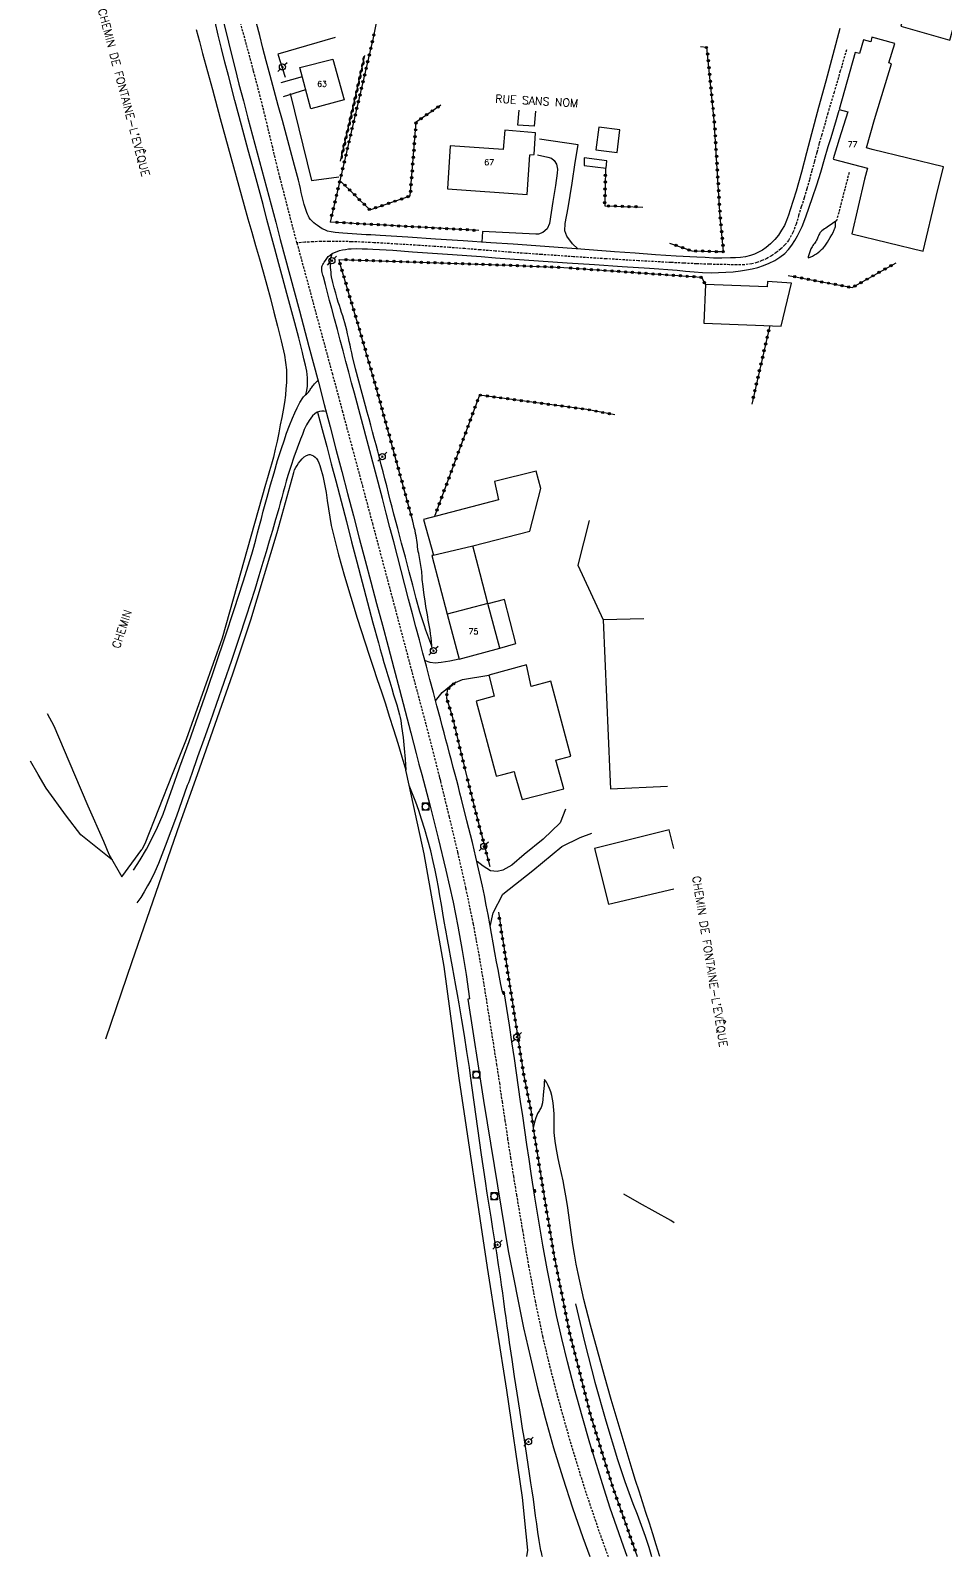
# Model space of a CAD drawing. Header units: millimetres. Extents: x 145999 to 147000, y 141000 to 142001.
# Drawn here: x 146298 to 146497.9, y 141000 to 141333.7 of the extents above; entities that cross this region are included whole.
import ezdxf
from ezdxf.enums import TextEntityAlignment as Align

# ---------------------------------------------------------------- set-up
doc = ezdxf.new("R2010")
doc.units = ezdxf.units.MM
doc.linetypes.add('DASHED', pattern=[0.75, 0.5, -0.25])
doc.layers.get('0').update_dxf_attribs({"linetype": 'CONTINUOUS'})
for name, color, linetype in [('W0001', 6, 'DASHED'), ('W0008', 7, 'CONTINUOUS'), ('W0017', 7, 'CONTINUOUS'), ('W0071', 7, 'CONTINUOUS'), ('W0101', 7, 'CONTINUOUS'), ('W0104', 1, 'CONTINUOUS'), ('W0112', 1, 'DASHED'), ('W0120', 7, 'CONTINUOUS'), ('W0211', 2, 'CONTINUOUS'), ('W0214', 2, 'CONTINUOUS'), ('W0300', 7, 'CONTINUOUS'), ('W0310', 3, 'CONTINUOUS'), ('W0322', 7, 'CONTINUOUS'), ('W0323', 7, 'CONTINUOUS'), ('W0330', 7, 'CONTINUOUS'), ('W0333', 7, 'CONTINUOUS'), ('W0401', 7, 'CONTINUOUS'), ('W0420', 7, 'CONTINUOUS'), ('W0473', 7, 'CONTINUOUS'), ('W0989', 7, 'CONTINUOUS'), ('W0991', 7, 'CONTINUOUS')]:
    doc.layers.add(name, color=color, linetype=linetype)
doc.styles.get("Standard").update_dxf_attribs({"font": 'romans.shx', "width": 0.85})

# ---------------------------------------------------------------- blocks, each defined once
blk = doc.blocks.new('T473')
for p, q in [((-0.166667, 0.166667), (0.166667, -0.166667)), ((-0.166667, -0.166667), (0.166667, 0.166667)), ((0.500001, 0.500001), (1.000002, 1.000002)), ((-1.000002, -1.000002), (-0.500001, -0.500001))]:
    blk.add_line(p, q)
blk.add_ellipse((0, 0), major_axis=(0.471405, 0.471405), ratio=1, start_param=5.4977871438, end_param=11.780972451)
blk = doc.blocks.new('T401')
for p, q in [((-0.3, 0.3), (0, 0.3)), ((-0.3, -0.25), (-0.3, 0.3)), ((-0.3, 0.15), (0, 0.15)), ((-0.3, 0), (0, 0)), ((0, 0.3), (0, -0.25)), ((-0.3, -0.15), (0, -0.15)), ((-0.3, -0.25), (-0.3, -0.3)), ((-0.3, -0.3), (0, -0.3)), ((0, -0.3), (0, -0.25))]:
    blk.add_line(p, q)
blk = doc.blocks.new('T420')
for p, q in [((0.75, 0.75), (-0.75, 0.75)), ((-0.75, 0.75), (-0.75, -0.75)), ((0.75, 0.75), (0.75, -0.75)), ((0.75, -0.75), (-0.75, -0.75))]:
    blk.add_line(p, q)
blk.add_ellipse((0, 0), major_axis=(-0.53, 0.53), ratio=1, start_param=3.926991, end_param=10.210176)
blk = doc.blocks.new('t310o')
at = {"color": 0, "linetype": 'Continuous'}
for centre, start, end in [((-0.5, 0.38), 216.8699, 323.1304), ((0.5, -0.37), 36.8699, 143.1303)]:
    blk.add_arc(centre, 0.625, start, end, dxfattribs=at)
blk = doc.blocks.new('t323o')
at = {"color": 0, "linetype": 'Continuous'}
for radius in [0.25, 0.15]:
    blk.add_circle((0, 0), radius, dxfattribs=at)
blk = doc.blocks.new('t322o')
at = {"color": 0, "linetype": 'Continuous'}
for radius in [0.25, 0.15]:
    blk.add_circle((0, 0), radius, dxfattribs=at)

msp = doc.modelspace()

# ---------------------------------------------------------------- linework, layer by layer
at = {"layer": 'W0001'}
for points in [[(146356.2, 141287.21), (146352.53, 141301.39), (146351.97, 141303.61), (146351.43, 141305.83), (146350.9, 141308.06), (146350.37, 141310.29), (146349.84, 141312.51), (146349.3, 141314.74), (146348.76, 141316.96), (146348.19, 141319.18), (146346.71, 141324.86), (146345.19, 141330.54), (146343.63, 141336.2)], [(146476.33, 141329.44), (146474.96, 141324.82), (146473.6, 141320.19), (146472.25, 141315.56), (146470.91, 141310.93), (146470.35, 141308.94), (146469.81, 141306.96), (146469.28, 141304.97), (146468.74, 141302.98), (146468.2, 141301), (146467.64, 141299.01), (146467.05, 141297.04), (146466.42, 141295.08), (146465.86, 141293.23), (146465.3, 141291.35), (146464.61, 141289.49), (146463.64, 141287.76), (146462.86, 141286.77), (146461.95, 141285.9), (146460.97, 141285.12), (146459.93, 141284.42), (146458.91, 141283.84), (146457.84, 141283.34), (146456.74, 141282.93), (146455.59, 141282.64), (146453.99, 141282.42), (146452.37, 141282.39), (146450.75, 141282.45), (146449.16, 141282.49), (146446.34, 141282.55), (146443.53, 141282.65), (146440.72, 141282.79), (146437.91, 141282.93), (146430.83, 141283.32), (146423.75, 141283.74), (146416.67, 141284.2), (146409.59, 141284.68), (146406.24, 141284.91), (146402.9, 141285.17), (146399.56, 141285.43), (146396.21, 141285.7), (146392.87, 141285.97), (146389.53, 141286.22), (146386.18, 141286.46), (146382.84, 141286.67), (146377.94, 141286.98), (146373.04, 141287.27), (146368.13, 141287.48), (146363.22, 141287.56), (146361.46, 141287.53), (146359.71, 141287.46), (146357.95, 141287.36), (146356.2, 141287.21)], [(146356.2, 141287.21), (146363.89, 141258.77), (146366.1, 141250.56), (146368.3, 141242.35), (146370.5, 141234.13), (146372.69, 141225.92), (146374.82, 141217.94), (146376.94, 141209.96), (146379.06, 141201.98), (146381.17, 141194), (146382.7, 141188.26), (146384.23, 141182.51), (146385.74, 141176.76), (146387.2, 141171)], [(146387.2, 141171), (146387.29, 141170.63), (146387.38, 141170.26), (146387.48, 141169.88), (146387.57, 141169.51), (146389.46, 141161.75), (146391.31, 141153.97), (146393.07, 141146.17), (146394.7, 141138.34), (146395.94, 141131.69), (146397.06, 141125.02), (146398.12, 141118.35), (146399.18, 141111.67), (146399.82, 141107.6), (146400.44, 141103.53), (146401.04, 141099.45), (146401.65, 141095.38), (146402.25, 141091.3), (146402.87, 141087.23), (146403.51, 141083.16), (146404.18, 141079.09), (146405.49, 141071.34), (146406.82, 141063.59), (146408.26, 141055.87), (146409.88, 141048.17), (146411.42, 141041.65), (146413.1, 141035.17), (146414.89, 141028.71), (146416.76, 141022.28), (146418.06, 141018.02), (146419.43, 141013.78), (146420.85, 141009.55), (146422.29, 141005.33), (146424.21, 141000)]]:
    msp.add_lwpolyline(points, dxfattribs=at)
at = {"layer": 'W0008'}
for points in [[(146339.86, 141336.65), (146340.79, 141332.97), (146341.7, 141329.29), (146342.62, 141325.6), (146343.54, 141321.92), (146344.49, 141318.25), (146345.5, 141314.46), (146346.5, 141310.68), (146347.51, 141306.89), (146348.52, 141303.1), (146349.53, 141299.32), (146350.55, 141295.53), (146351.56, 141291.75), (146352.57, 141287.96), (146354.65, 141280.16), (146356.74, 141272.35), (146358.82, 141264.55), (146360.89, 141256.74), (146362.18, 141251.87), (146363.46, 141247), (146364.74, 141242.13), (146366.01, 141237.26), (146367.29, 141232.4), (146368.56, 141227.53), (146369.84, 141222.66), (146371.12, 141217.79), (146372.37, 141213.08), (146373.62, 141208.37), (146374.88, 141203.66), (146376.14, 141198.96), (146377.4, 141194.25), (146378.64, 141189.54), (146379.88, 141184.82), (146381.1, 141180.11), (146381.69, 141177.83), (146382.28, 141175.55), (146382.87, 141173.28), (146383.47, 141171)], [(146474.88, 141334.1), (146473.33, 141328.34), (146471.78, 141322.58), (146470.22, 141316.82), (146468.64, 141311.07), (146467.55, 141306.9), (146466.49, 141302.71), (146465.35, 141298.54), (146464.04, 141294.43), (146463.64, 141293.29), (146463.22, 141292.15), (146462.73, 141291.03), (146462.14, 141289.97), (146461.42, 141288.93), (146460.62, 141287.94), (146459.73, 141287.03), (146458.77, 141286.21), (146457.96, 141285.65), (146457.11, 141285.17), (146456.22, 141284.77), (146455.3, 141284.45), (146454.23, 141284.19), (146453.14, 141284.05), (146452.04, 141283.98), (146450.95, 141283.93), (146449.1, 141283.89), (146447.26, 141283.92), (146445.42, 141284), (146443.58, 141284.08), (146439.09, 141284.32), (146434.6, 141284.62), (146430.12, 141284.95), (146425.63, 141285.28), (146424.71, 141285.35), (146423.78, 141285.42), (146422.85, 141285.49), (146421.93, 141285.57), (146421, 141285.64), (146420.07, 141285.71), (146419.15, 141285.78), (146418.22, 141285.85), (146413.3, 141286.22), (146408.39, 141286.58), (146403.47, 141286.93), (146398.55, 141287.27), (146392.51, 141287.68), (146386.46, 141288.07), (146380.42, 141288.46), (146374.37, 141288.84), (146373.35, 141288.9), (146372.34, 141288.96), (146371.32, 141289), (146370.3, 141289.05), (146369.28, 141289.11), (146368.26, 141289.17), (146367.25, 141289.25), (146366.23, 141289.34), (146365.39, 141289.42), (146364.53, 141289.49), (146363.68, 141289.61), (146362.85, 141289.82), (146362.28, 141290.05), (146361.73, 141290.33), (146361.21, 141290.66), (146360.7, 141291), (146360.29, 141291.29), (146359.88, 141291.61), (146359.5, 141291.96), (146359.16, 141292.34), (146358.91, 141292.7), (146358.71, 141293.09), (146358.53, 141293.48), (146358.38, 141293.88), (146358.07, 141294.74), (146357.81, 141295.61), (146357.57, 141296.49), (146357.36, 141297.38), (146357.16, 141298.26), (146356.96, 141299.15), (146356.76, 141300.03), (146356.53, 141300.91), (146355.66, 141304.18), (146354.78, 141307.45), (146353.9, 141310.72), (146353.02, 141313.99), (146352.13, 141317.26), (146351.25, 141320.52), (146350.36, 141323.79), (146349.49, 141327.06), (146348.76, 141329.8), (146348.06, 141332.54), (146347.36, 141335.28)], [(146439.28, 141281.28), (146441.14, 141281.04), (146443, 141280.86), (146444.87, 141280.75), (146446.74, 141280.71), (146448.35, 141280.73), (146449.95, 141280.8), (146451.55, 141280.93), (146453.15, 141281.13), (146454.43, 141281.32), (146455.71, 141281.54), (146456.97, 141281.84), (146458.21, 141282.25), (146459.44, 141282.77), (146460.63, 141283.37), (146461.76, 141284.09), (146462.82, 141284.92), (146463.65, 141285.78), (146464.38, 141286.72), (146465.02, 141287.72), (146465.61, 141288.74), (146466.61, 141290.78), (146467.44, 141292.89), (146468.18, 141295.03), (146468.91, 141297.17), (146469.83, 141299.92), (146470.68, 141302.71), (146471.5, 141305.5), (146472.34, 141308.28), (146472.94, 141310.26), (146473.54, 141312.25), (146474.14, 141314.23), (146474.74, 141316.22)], [(146390.78, 141171), (146390.38, 141172.52), (146389.98, 141174.04), (146389.58, 141175.56), (146389.18, 141177.08), (146388.77, 141178.6), (146388.37, 141180.12), (146387.96, 141181.64), (146387.56, 141183.16), (146386.8, 141186.03), (146386.04, 141188.91), (146385.27, 141191.78), (146384.5, 141194.65), (146383.74, 141197.53), (146382.97, 141200.4), (146382.21, 141203.28), (146381.45, 141206.15), (146380.62, 141209.3), (146379.8, 141212.44), (146378.99, 141215.58), (146378.17, 141218.73), (146377.35, 141221.87), (146376.54, 141225.02), (146375.72, 141228.16), (146374.89, 141231.3), (146373.37, 141237.06), (146371.84, 141242.82), (146370.3, 141248.58), (146368.76, 141254.34), (146368.15, 141256.66), (146367.53, 141258.98), (146366.91, 141261.3), (146366.29, 141263.62), (146365.67, 141265.94), (146365.05, 141268.27), (146364.43, 141270.59), (146363.81, 141272.91), (146363.35, 141274.64), (146362.9, 141276.37), (146362.44, 141278.1), (146361.98, 141279.83), (146361.89, 141280.14), (146361.8, 141280.45), (146361.71, 141280.76), (146361.65, 141281.08), (146361.64, 141281.19), (146361.63, 141281.3), (146361.62, 141281.41), (146361.62, 141281.52), (146361.62, 141281.63), (146361.62, 141281.75), (146361.64, 141281.86), (146361.66, 141281.97), (146361.74, 141282.24), (146361.85, 141282.5), (146361.99, 141282.74), (146362.14, 141282.98), (146362.42, 141283.41), (146362.72, 141283.83), (146363.06, 141284.22), (146363.45, 141284.57), (146363.93, 141284.89), (146364.44, 141285.15), (146364.97, 141285.35), (146365.5, 141285.53), (146366.14, 141285.7), (146366.79, 141285.81), (146367.44, 141285.89), (146368.09, 141285.94), (146369.26, 141285.98), (146370.44, 141285.96), (146371.61, 141285.9), (146372.78, 141285.84), (146377.13, 141285.6), (146381.48, 141285.3), (146385.83, 141284.97), (146390.18, 141284.66), (146393.31, 141284.44), (146396.44, 141284.22), (146399.58, 141283.99), (146402.71, 141283.77), (146405.84, 141283.54), (146408.97, 141283.32), (146412.11, 141283.1), (146415.24, 141282.88), (146421.25, 141282.47), (146427.26, 141282.07), (146433.27, 141281.67), (146439.28, 141281.28)], [(146383.47, 141171), (146385.29, 141164.04), (146387.07, 141157.07), (146388.76, 141150.08), (146390.32, 141143.06), (146391.37, 141137.8), (146392.33, 141132.53), (146393.19, 141127.24), (146393.95, 141121.93)], [(146401.14, 141123.39), (146400.8, 141125.05), (146400.48, 141126.7), (146400.15, 141128.36), (146399.83, 141130.02), (146399.45, 141132.09), (146399.07, 141134.16), (146398.71, 141136.23), (146398.34, 141138.3), (146397.97, 141140.37), (146397.59, 141142.44), (146397.19, 141144.5), (146396.76, 141146.56), (146395.7, 141151.33), (146394.56, 141156.08), (146393.37, 141160.82), (146392.18, 141165.56), (146391.83, 141166.92), (146391.49, 141168.28), (146391.13, 141169.64), (146390.78, 141171)], [(146393.96, 141121.93), (146393.54, 141121.86)], [(146393.56, 141121.87), (146396.99, 141099.73)], [(146401.51, 141123.43), (146401.13, 141123.39)], [(146428.4, 141000), (146427.58, 141002.25), (146426.12, 141006.4), (146424.7, 141010.56), (146423.33, 141014.74), (146422.01, 141018.93), (146420.23, 141024.81), (146418.51, 141030.71), (146416.87, 141036.63), (146415.33, 141042.58), (146414.11, 141047.63), (146412.97, 141052.71), (146411.89, 141057.8), (146410.89, 141062.9), (146409.93, 141068.1), (146409.06, 141073.32), (146408.23, 141078.54), (146407.42, 141083.77), (146406.93, 141086.91), (146406.46, 141090.05), (146406.01, 141093.19), (146405.55, 141096.34), (146405.1, 141099.48), (146404.65, 141102.62), (146404.2, 141105.77), (146403.73, 141108.91), (146403.19, 141112.54), (146402.63, 141116.17), (146402.07, 141119.8), (146401.51, 141123.43)], [(146396.99, 141099.73), (146402.35, 141066.84), (146405.74, 141049.99)], [(146402.35, 141066.84), (146402.36, 141066.85)], [(146405.74, 141049.99), (146407.24, 141043.41), (146408.8, 141036.83), (146410.46, 141030.28), (146412.28, 141023.77), (146414.29, 141017.18), (146416.44, 141010.64), (146418.71, 141004.14), (146420.21, 141000)]]:
    msp.add_lwpolyline(points, dxfattribs=at)
at = {"layer": 'W0017'}
for points in [[(146352.77, 141322.28), (146357.45, 141323.59)], [(146358.1, 141320.72), (146353.2, 141319.15)], [(146417.7, 141308.66), (146409.21, 141309.91)], [(146417.61, 141285.9), (146416.4, 141287.05), (146415.22, 141288.69), (146414.78, 141289.89), (146414.85, 141291.47), (146415.48, 141294.88), (146416.34, 141300.28), (146417.04, 141304.83), (146417.7, 141308.66)], [(146408.8, 141306.46), (146411.04, 141305.95), (146411.81, 141305.76), (146412.46, 141305.23), (146412.97, 141304.45), (146413.12, 141303.32), (146413.06, 141302.49), (146412.7, 141299.78), (146412.12, 141296.3), (146411.41, 141291.48), (146410.86, 141290.33), (146409.94, 141289.51), (146408.97, 141289.16), (146408.43, 141289.11)], [(146391.63, 141196.2), (146389.59, 141195.73), (146387.73, 141195.45), (146386.38, 141195.35), (146385.3, 141195.51), (146384.87, 141195.65), (146384.17, 141195.92)], [(146386.51, 141187.12), (146387.91, 141188.93), (146390.36, 141190.91), (146392.42, 141191.76), (146398.12, 141192.73)], [(146414.91, 141163.39), (146413.77, 141160.44), (146410, 141156.82), (146405.9, 141153.46), (146403.19, 141151.16), (146401.21, 141150.06), (146399.97, 141149.74), (146398.52, 141149.93), (146396.89, 141150.93), (146395.59, 141151.94)], [(146398.42, 141137.73), (146399.12, 141140.71), (146401.24, 141144.85), (146407.74, 141150), (146414.13, 141155.27), (146418.1, 141157.19), (146420.69, 141158.15)]]:
    msp.add_lwpolyline(points, dxfattribs=at)
at = {"layer": 'W0071'}
for points in [[(146330.04, 141171), (146330.18, 141171.41), (146330.33, 141171.81), (146330.47, 141172.22), (146330.62, 141172.63), (146332.63, 141178.22), (146334.61, 141183.82), (146336.56, 141189.43), (146338.48, 141195.05), (146340.5, 141201.06), (146342.51, 141207.08), (146344.46, 141213.11), (146346.32, 141219.17), (146346.77, 141220.72), (146347.2, 141222.28), (146347.62, 141223.84), (146348.03, 141225.4), (146348.43, 141226.97), (146348.84, 141228.53), (146349.26, 141230.09), (146349.69, 141231.64), (146350.45, 141234.31), (146351.21, 141236.98), (146351.99, 141239.64), (146352.83, 141242.28), (146353.38, 141243.95), (146353.94, 141245.61), (146354.55, 141247.26), (146355.22, 141248.89), (146355.72, 141250.04), (146356.23, 141251.19), (146356.82, 141252.31), (146357.5, 141253.37), (146357.64, 141253.54), (146357.79, 141253.7), (146357.94, 141253.85), (146358.1, 141253.99), (146358.26, 141254.13), (146358.42, 141254.28), (146358.57, 141254.43), (146358.72, 141254.59), (146358.87, 141254.77), (146359, 141254.96), (146359.13, 141255.16), (146359.26, 141255.35), (146359.39, 141255.55), (146359.52, 141255.75), (146359.66, 141255.94), (146359.8, 141256.12), (146360.03, 141256.38), (146360.28, 141256.64), (146360.53, 141256.88), (146360.79, 141257.11)], [(146362.59, 141250.35), (146362.1, 141250.44), (146361.61, 141250.45), (146361.13, 141250.36), (146360.66, 141250.2), (146360.11, 141249.85), (146359.63, 141249.4), (146359.23, 141248.9), (146358.87, 141248.38), (146358.28, 141247.42), (146357.81, 141246.39), (146357.39, 141245.35), (146356.98, 141244.31), (146356.22, 141242.34), (146355.53, 141240.35), (146354.87, 141238.35), (146354.24, 141236.34), (146353.88, 141235.14), (146353.53, 141233.94), (146353.2, 141232.74), (146352.87, 141231.53), (146352.55, 141230.33), (146352.22, 141229.12), (146351.89, 141227.92), (146351.55, 141226.72), (146350.87, 141224.37), (146350.17, 141222.04), (146349.47, 141219.7), (146348.76, 141217.36), (146347.87, 141214.41), (146346.97, 141211.46), (146346.05, 141208.52), (146345.11, 141205.58), (146343.52, 141200.75), (146341.88, 141195.93), (146340.22, 141191.12), (146338.55, 141186.31), (146337.21, 141182.48), (146335.86, 141178.65), (146334.5, 141174.82), (146333.13, 141171)], [(146320.49, 141150.07), (146321.93, 141152.35), (146323.29, 141154.69), (146324.56, 141157.07), (146325.73, 141159.5), (146326.94, 141162.33), (146328.02, 141165.2), (146329.03, 141168.1), (146330.04, 141171)], [(146333.13, 141171), (146332.91, 141170.39), (146332.69, 141169.77), (146332.47, 141169.16), (146332.24, 141168.55), (146331.06, 141165.23), (146329.88, 141161.9), (146328.67, 141158.59), (146327.4, 141155.3), (146326.67, 141153.43), (146325.92, 141151.56), (146325.12, 141149.71), (146324.25, 141147.9), (146323.56, 141146.61), (146322.83, 141145.35), (146322.05, 141144.11), (146321.23, 141142.9)]]:
    msp.add_lwpolyline(points, dxfattribs=at)
at = {"layer": 'W0101'}
for points in [[(146473.38, 141305.56), (146480.92, 141303.58), (146480.26, 141301.18), (146477.47, 141289.24), (146493.1, 141285.4), (146495.91, 141297.39), (146497.52, 141303.85), (146481.92, 141307.61), (146480.66, 141308.02), (146482.43, 141314.23), (146486.13, 141326.41), (146485.6, 141326.61), (146486.85, 141330.82), (146481.88, 141332.18), (146481.66, 141331.22), (146480.04, 141331.66)], [(146480.04, 141331.66), (146479.13, 141328.61), (146478.24, 141328.88), (146474.68, 141316.37), (146476.62, 141315.89), (146474.74, 141309.88), (146473.37, 141305.57)], [(146397.91, 141208.35), (146389.02, 141206.01)], [(146389.02, 141206.01), (146391.63, 141196.2), (146400.55, 141198.6), (146397.91, 141208.35)]]:
    msp.add_lwpolyline(points, dxfattribs=at)
for points in [[(146364.05, 141327.41), (146366.52, 141318.47), (146359.26, 141316.55), (146356.86, 141325.59)], [(146401.62, 141311.86), (146401.29, 141307.66), (146389.72, 141308.48), (146389.08, 141299.01), (146406.53, 141297.81), (146407.08, 141306.5), (146408.02, 141306.54), (146408.37, 141311.29)]]:
    msp.add_lwpolyline(points, close=True, dxfattribs=at)
at = {"layer": 'W0104'}
for points in [[(146494.07, 141354.67), (146491.16, 141344.64), (146491.17, 141344.64), (146488.16, 141334.62), (146498.9, 141331.58), (146499.95, 141335.16), (146499.95, 141335.16), (146509.17, 141332.56), (146514.13, 141349.07)], [(146426.77, 141311.91), (146422.16, 141312.51), (146421.56, 141307.6), (146426.17, 141307)], [(146418.95, 141304.14), (146423.76, 141303.58), (146423.97, 141305.16), (146419.01, 141305.83)], [(146464.32, 141278.45), (146459.03, 141278.8), (146458.95, 141277.59), (146445.47, 141278.09), (146445.11, 141269.69), (146462.05, 141269.05)]]:
    msp.add_lwpolyline(points, close=True, dxfattribs=at)
for points in [[(146408.36, 141316), (146408.06, 141312.71), (146404.46, 141312.99), (146404.8, 141316.24)], [(146408.51, 141237.31), (146399.35, 141235.04), (146400.26, 141231.06), (146383.89, 141226.76), (146386.03, 141218.93), (146385.71, 141218.9), (146389.02, 141206.01)], [(146397.91, 141208.35), (146396.24, 141214.88), (146396.23, 141214.88), (146394.66, 141220.99), (146407.09, 141224.21), (146409.53, 141233.54), (146408.51, 141237.31)], [(146385.71, 141218.9), (146394.66, 141220.99)], [(146400.55, 141198.6), (146404.02, 141199.63), (146401.55, 141209.22), (146397.92, 141208.29)], [(146432.03, 141205.03), (146423.15, 141204.78)], [(146423.15, 141204.78), (146424.58, 141171)], [(146413.65, 141171), (146412.77, 141174.14), (146416.05, 141174.97), (146411.73, 141191.39), (146407.43, 141190.2), (146406.36, 141194.99), (146398.12, 141192.73), (146399.3, 141188.11), (146395.38, 141187)], [(146395.38, 141187), (146399.69, 141171)], [(146401.18, 141171), (146403.68, 141171.65), (146403.86, 141171)], [(146399.69, 141171), (146399.78, 141170.64), (146401.18, 141171)], [(146403.86, 141171), (146405.42, 141165.54), (146414.55, 141167.83), (146413.65, 141171)], [(146424.58, 141171), (146424.71, 141167.86), (146437.23, 141168.4)], [(146437.58, 141158.88), (146421.23, 141154.83), (146424.33, 141142.6), (146438.59, 141146.02)], [(146438.58, 141154.78), (146437.58, 141158.88)]]:
    msp.add_lwpolyline(points, dxfattribs=at)
at = {"layer": 'W0112'}
msp.add_lwpolyline([(146476.88, 141302.59), (146474.14, 141292.05)], dxfattribs=at)
at = {"layer": 'W0120'}
msp.add_lwpolyline([(146394.13, 141105.12), (146393.9, 141106.9)], dxfattribs=at)
at = {"layer": 'W0211'}
for points in [[(146334.18, 141333.88), (146334.89, 141331.26), (146335.59, 141328.64), (146336.3, 141326.02), (146337.01, 141323.4), (146337.72, 141320.79), (146339.46, 141314.43), (146341.2, 141308.08), (146342.94, 141301.74), (146344.69, 141295.39), (146345.5, 141292.48), (146346.33, 141289.58), (146347.16, 141286.67), (146348, 141283.77), (146348.82, 141280.87), (146349.63, 141277.95), (146350.4, 141275.04), (146351.15, 141272.11), (146351.95, 141268.98), (146352.77, 141265.84), (146353.46, 141262.67), (146353.89, 141259.45), (146353.95, 141258.07), (146353.91, 141256.69), (146353.8, 141255.31), (146353.67, 141253.95), (146353.46, 141252.31), (146353.19, 141250.68), (146352.89, 141249.05), (146352.57, 141247.43), (146352.23, 141245.66), (146351.87, 141243.89), (146351.48, 141242.13), (146351.05, 141240.37), (146350.66, 141238.86), (146350.24, 141237.35), (146349.79, 141235.85), (146349.31, 141234.36)], [(146474.14, 141292.05), (146473.54, 141291.65), (146472.95, 141291.26), (146472.36, 141290.86), (146471.77, 141290.45), (146471.49, 141290.27), (146471.2, 141290.09), (146470.92, 141289.89), (146470.68, 141289.65), (146470.52, 141289.44), (146470.39, 141289.22), (146470.27, 141288.98), (146470.17, 141288.74), (146470.07, 141288.5), (146469.98, 141288.26), (146469.87, 141288.03), (146469.75, 141287.8), (146469.61, 141287.55), (146469.46, 141287.32), (146469.3, 141287.09), (146469.14, 141286.86), (146468.98, 141286.63), (146468.83, 141286.39), (146468.68, 141286.15), (146468.55, 141285.9), (146468.38, 141285.48), (146468.23, 141285.05), (146468.1, 141284.61), (146467.97, 141284.18), (146467.95, 141284.12), (146467.94, 141284.07), (146467.92, 141284.01), (146467.91, 141283.95)], [(146355.49, 141237.04), (146355.69, 141237.57), (146355.94, 141238.08), (146356.23, 141238.57), (146356.55, 141239.04), (146356.92, 141239.52), (146357.32, 141239.98), (146357.78, 141240.41), (146358.3, 141240.75), (146358.48, 141240.84), (146358.67, 141240.9), (146358.87, 141240.93), (146359.07, 141240.92), (146359.47, 141240.81), (146359.83, 141240.63), (146360.16, 141240.38), (146360.45, 141240.1), (146360.78, 141239.63), (146361.01, 141239.1), (146361.19, 141238.57), (146361.35, 141238.04), (146361.84, 141236.27), (146362.23, 141234.47), (146362.56, 141232.67), (146362.84, 141230.86), (146363.11, 141229.05), (146363.38, 141227.24), (146363.7, 141225.44), (146364.09, 141223.65), (146365.27, 141218.99), (146366.58, 141214.36), (146367.96, 141209.75), (146369.37, 141205.15), (146370.21, 141202.46), (146371.08, 141199.78), (146371.96, 141197.11), (146372.86, 141194.44), (146373.76, 141191.77), (146374.65, 141189.09), (146375.53, 141186.42), (146376.39, 141183.74), (146377.32, 141180.79), (146378.23, 141177.83), (146379.12, 141174.87), (146380, 141171.91)], [(146385.79, 141198.3), (146385.71, 141199.16), (146385.62, 141200.03), (146385.52, 141200.9), (146385.4, 141201.77), (146385.29, 141202.51), (146385.17, 141203.26), (146385.04, 141204), (146384.91, 141204.75), (146384.78, 141205.49), (146384.64, 141206.24), (146384.52, 141206.98), (146384.4, 141207.73), (146384.21, 141208.97), (146384.03, 141210.21), (146383.86, 141211.45), (146383.7, 141212.7), (146383.65, 141213.14), (146383.61, 141213.59), (146383.58, 141214.03), (146383.54, 141214.48), (146383.51, 141214.92), (146383.47, 141215.37), (146383.42, 141215.82), (146383.37, 141216.26), (146383.3, 141216.7), (146383.23, 141217.14), (146383.15, 141217.58), (146383.06, 141218.02), (146382.98, 141218.46), (146382.89, 141218.9), (146382.81, 141219.34), (146382.73, 141219.78), (146382.66, 141220.26), (146382.58, 141220.75), (146382.52, 141221.23), (146382.45, 141221.72), (146382.38, 141222.2), (146382.31, 141222.69), (146382.23, 141223.17), (146382.14, 141223.65), (146382.01, 141224.34), (146381.85, 141225.02), (146381.69, 141225.7), (146381.51, 141226.38)], [(146393.9, 141106.9), (146393.37, 141110.39), (146392.82, 141113.88), (146392.26, 141117.36), (146391.67, 141120.84), (146391.32, 141122.86), (146390.96, 141124.87), (146390.6, 141126.89), (146390.22, 141128.9), (146389.85, 141130.91), (146389.47, 141132.92), (146389.1, 141134.94), (146388.73, 141136.95), (146388.4, 141138.82), (146388.08, 141140.7), (146387.77, 141142.58), (146387.45, 141144.46), (146387.13, 141146.33), (146386.79, 141148.21), (146386.41, 141150.08), (146386.01, 141151.94), (146385.45, 141154.28), (146384.83, 141156.62), (146384.16, 141158.94), (146383.45, 141161.24), (146382.83, 141163.09), (146382.17, 141164.93), (146381.47, 141166.76), (146380.73, 141168.56)], [(146409.84, 141000), (146409.83, 141000.05), (146409.72, 141000.47), (146409.62, 141000.89), (146409.52, 141001.3), (146409.45, 141001.73), (146409.16, 141003.52), (146408.89, 141005.32), (146408.63, 141007.12), (146408.38, 141008.92), (146408.13, 141010.73), (146407.88, 141012.53), (146407.63, 141014.33), (146407.36, 141016.13), (146407.06, 141018.11), (146406.76, 141020.09), (146406.46, 141022.07), (146406.15, 141024.05), (146405.84, 141026.03), (146405.53, 141028.01), (146405.23, 141029.99), (146404.92, 141031.98), (146404.36, 141035.68), (146403.79, 141039.39), (146403.23, 141043.1), (146402.68, 141046.81), (146402.42, 141048.61), (146402.17, 141050.4), (146401.92, 141052.2), (146401.67, 141054), (146401.43, 141055.8), (146401.18, 141057.59), (146400.92, 141059.39), (146400.66, 141061.18), (146400.27, 141063.79), (146399.87, 141066.4), (146399.46, 141069.01), (146399.04, 141071.61), (146398.63, 141074.22), (146398.22, 141076.82), (146397.81, 141079.43), (146397.42, 141082.04), (146396.57, 141087.8), (146395.74, 141093.57), (146394.93, 141099.34), (146394.13, 141105.12)], [(146410.31, 141104.33), (146410.27, 141103.67), (146410.23, 141103), (146410.17, 141102.34), (146410.1, 141101.68), (146410.03, 141100.86), (146409.97, 141100.03), (146409.85, 141099.2), (146409.65, 141098.4), (146409.56, 141098.16), (146409.45, 141097.94), (146409.32, 141097.73), (146409.19, 141097.52), (146409.06, 141097.32), (146408.93, 141097.11), (146408.81, 141096.89), (146408.7, 141096.67), (146408.43, 141095.93), (146408.19, 141095.17), (146408, 141094.41), (146407.85, 141093.63)]]:
    msp.add_lwpolyline(points, dxfattribs=at)
at = {"layer": 'W0214'}
for points in [[(146358.18, 141254.06), (146358.36, 141254.97), (146358.48, 141255.89), (146358.54, 141256.82), (146358.52, 141257.74), (146358.36, 141259.14), (146358.07, 141260.52), (146357.73, 141261.88), (146357.39, 141263.24), (146356.6, 141266.49), (146355.75, 141269.72), (146354.87, 141272.95), (146354, 141276.18), (146353.14, 141279.42), (146352.27, 141282.66), (146351.4, 141285.89), (146350.53, 141289.12), (146349.66, 141292.36), (146348.79, 141295.59), (146347.92, 141298.82), (146347.05, 141302.05), (146345.58, 141307.5), (146344.12, 141312.94), (146342.66, 141318.38), (146341.22, 141323.83), (146340.47, 141326.76), (146339.74, 141329.7), (146339.02, 141332.64), (146338.31, 141335.58)], [(146467.92, 141283.96), (146468.39, 141284.13), (146468.86, 141284.34), (146469.31, 141284.58), (146469.75, 141284.84), (146470.14, 141285.12), (146470.52, 141285.42), (146470.87, 141285.75), (146471.21, 141286.1), (146471.55, 141286.51), (146471.86, 141286.96), (146472.15, 141287.41), (146472.43, 141287.87), (146472.76, 141288.41), (146473.08, 141288.97), (146473.38, 141289.53), (146473.65, 141290.11), (146473.69, 141290.22), (146473.73, 141290.32), (146473.77, 141290.43), (146473.81, 141290.53), (146473.85, 141290.64), (146473.88, 141290.75), (146473.9, 141290.86), (146473.91, 141290.98), (146473.92, 141291.19), (146473.91, 141291.41), (146473.88, 141291.62), (146473.82, 141291.83)], [(146385.71, 141199.05), (146385.24, 141200.19), (146384.8, 141201.35), (146384.38, 141202.51), (146383.98, 141203.68), (146383.1, 141206.57), (146382.29, 141209.49), (146381.52, 141212.41), (146380.74, 141215.33), (146379.9, 141218.47), (146379.06, 141221.6), (146378.23, 141224.75), (146377.41, 141227.89), (146377.01, 141229.43), (146376.61, 141230.98), (146376.22, 141232.53), (146375.83, 141234.07), (146375.43, 141235.62), (146375.04, 141237.17), (146374.64, 141238.71), (146374.24, 141240.26), (146373.86, 141241.68), (146373.49, 141243.1), (146373.11, 141244.52), (146372.73, 141245.94), (146372.35, 141247.36), (146371.96, 141248.78), (146371.58, 141250.2), (146371.21, 141251.61), (146370.48, 141254.31), (146369.76, 141257), (146369.04, 141259.7), (146368.36, 141262.4), (146368.17, 141263.22), (146367.99, 141264.04), (146367.82, 141264.86), (146367.65, 141265.68), (146367.47, 141266.5), (146367.29, 141267.32), (146367.1, 141268.14), (146366.89, 141268.95), (146366.68, 141269.72), (146366.45, 141270.49), (146366.22, 141271.25), (146365.97, 141272.01), (146365.72, 141272.77), (146365.48, 141273.53), (146365.24, 141274.29), (146365.02, 141275.05), (146364.68, 141276.23), (146364.35, 141277.4), (146364.04, 141278.58), (146363.79, 141279.78), (146363.71, 141280.28), (146363.65, 141280.79), (146363.61, 141281.3), (146363.57, 141281.81), (146363.54, 141282.13), (146363.51, 141282.45), (146363.49, 141282.77), (146363.5, 141283.1), (146363.55, 141283.55), (146363.63, 141283.99), (146363.74, 141284.43), (146363.87, 141284.86)], [(146360.72, 141250.2), (146361.72, 141246.45), (146362.72, 141242.7), (146363.71, 141238.95), (146364.7, 141235.19), (146365.87, 141230.76), (146367.02, 141226.33), (146368.16, 141221.89), (146369.3, 141217.45), (146370.45, 141213.01), (146371.61, 141208.58), (146372.8, 141204.16), (146374.01, 141199.74), (146374.41, 141198.31), (146374.82, 141196.89), (146375.23, 141195.47), (146375.66, 141194.06), (146376.08, 141192.64), (146376.5, 141191.22), (146376.92, 141189.81), (146377.34, 141188.39), (146377.67, 141187.31), (146378.01, 141186.24), (146378.33, 141185.15), (146378.61, 141184.06), (146378.75, 141183.42), (146378.88, 141182.77), (146378.99, 141182.12), (146379.08, 141181.47), (146379.39, 141179.09), (146379.64, 141176.7), (146379.84, 141174.31), (146380, 141171.91)], [(146435.53, 141000), (146435.46, 141000.24), (146434.73, 141002.58), (146433.98, 141004.93), (146433.23, 141007.27), (146432.48, 141009.61), (146431.72, 141011.95), (146430.97, 141014.29), (146430.23, 141016.64), (146429.5, 141018.99), (146427.95, 141024.1), (146426.41, 141029.21), (146424.91, 141034.33), (146423.46, 141039.47), (146421.91, 141045.03), (146420.36, 141050.6), (146418.92, 141056.2), (146417.64, 141061.84), (146417.23, 141063.95), (146416.87, 141066.08), (146416.54, 141068.2), (146416.24, 141070.34), (146415.95, 141072.47), (146415.65, 141074.6), (146415.34, 141076.73), (146414.99, 141078.85), (146414.69, 141080.49), (146414.36, 141082.12), (146414.01, 141083.75), (146413.66, 141085.38), (146413.32, 141087.01), (146413, 141088.65), (146412.73, 141090.3), (146412.52, 141091.96), (146412.45, 141092.76), (146412.41, 141093.56), (146412.4, 141094.36), (146412.4, 141095.16), (146412.4, 141095.96), (146412.39, 141096.76), (146412.35, 141097.56), (146412.29, 141098.36), (146412.19, 141099.18), (146412.08, 141099.99), (146411.92, 141100.8), (146411.69, 141101.59), (146411.42, 141102.31), (146411.09, 141103.01), (146410.72, 141103.68), (146410.3, 141104.32)]]:
    msp.add_lwpolyline(points, dxfattribs=at)
at = {"layer": 'W0300'}
for points in [[(146364.55, 141332.15), (146352.04, 141328.47), (146353.65, 141323.44)], [(146354.73, 141319.88), (146359.36, 141300.83)], [(146359.37, 141300.83), (146365.35, 141301.67)], [(146438.68, 141072.99), (146437.89, 141073.44), (146434.49, 141075.37), (146431.08, 141077.29), (146427.67, 141079.19)], [(146417.11, 141055.24), (146419.14, 141046.67), (146421.34, 141038.14), (146423.71, 141029.66), (146426.25, 141021.22), (146427.04, 141018.8), (146427.88, 141016.4), (146428.75, 141014.01), (146429.65, 141011.62), (146430.55, 141009.24), (146431.43, 141006.85), (146432.28, 141004.46), (146433.09, 141002.04), (146433.73, 141000)]]:
    msp.add_lwpolyline(points, dxfattribs=at)
at = {"layer": 'W0310'}
msp.add_lwpolyline([(146365.7, 141305.08), (146368.52, 141316.97), (146371.04, 141328.22)], dxfattribs=at)
at = {"layer": 'W0322'}
for points in [[(146365.42, 141283.58), (146402.52, 141282.33), (146414.56, 141281.82)], [(146381.51, 141226.38), (146373.61, 141255.34), (146369.67, 141269.04), (146365.79, 141282.07), (146365.42, 141283.58)], [(146407.85, 141093.63), (146410.08, 141079.66), (146412.41, 141065.64), (146415.73, 141049.18), (146420.32, 141031.13), (146425.11, 141015.52), (146430.6, 141000)]]:
    msp.add_lwpolyline(points, dxfattribs=at)
at = {"layer": 'W0323'}
for points in [[(146374.36, 141339.78), (146372.89, 141332.05), (146363.48, 141291.79)], [(146437.64, 141287.14), (146442.52, 141285.48), (146447.47, 141285.34), (146449.47, 141285.31), (146448.72, 141292.86), (146447.43, 141314.05), (146445.8, 141329.94), (146444.43, 141330.08)], [(146365.61, 141300.9), (146372.11, 141294.46), (146380.95, 141297.48), (146382.27, 141313.69), (146387.65, 141317.39)], [(146423.65, 141303.5), (146423.48, 141295.33), (146431.79, 141295.07)], [(146395.96, 141289.94), (146363.48, 141291.79)], [(146414.56, 141281.82), (146444.66, 141279.71), (146445.47, 141278.09)], [(146463.54, 141280.09), (146477.54, 141277.45), (146487.2, 141282.88)], [(146459.57, 141269.14), (146455.61, 141251.98)], [(146425.7, 141249.62), (146419.58, 141250.81), (146396.13, 141253.96), (146386.29, 141227.39)], [(146390.94, 141191.23), (146389.03, 141189.45), (146388.92, 141187.69), (146390.1, 141183.74), (146393.22, 141171)], [(146393.22, 141171), (146395.06, 141163.45), (146398.39, 141150.88)], [(146400.23, 141140.86), (146405.74, 141105.43), (146407.39, 141097.26), (146407.85, 141093.62)]]:
    msp.add_lwpolyline(points, dxfattribs=at)
at = {"layer": 'W0330'}
for points in [[(146334.44, 141171), (146342.18, 141193.01), (146346.1, 141204.83), (146351.91, 141223.93), (146355.49, 141237.04)], [(146349.32, 141234.37), (146339.84, 141200.77), (146331.97, 141178.67), (146328.94, 141171)], [(146301.62, 141184.3), (146303.05, 141181.63), (146307.6, 141171)], [(146299.65, 141171), (146297.98, 141173.91)], [(146380.2, 141171), (146380, 141171.91)], [(146315.9, 141152.23), (146308.98, 141157.8), (146305.85, 141161.89), (146301.36, 141168.03), (146299.65, 141171)], [(146307.6, 141171), (146310.53, 141164.16), (146313.92, 141156.43), (146315.12, 141153.58), (146317.96, 141148.63)], [(146314.45, 141113.16), (146320.19, 141130.08), (146330.64, 141160.2), (146334.44, 141171)], [(146328.94, 141171), (146322.93, 141155.81), (146322.27, 141154.6)], [(146406.44, 141000), (146406.7, 141001.41), (146406.34, 141004.97), (146405.53, 141012.9), (146402.09, 141036.33), (146397.85, 141063.17), (146391.65, 141104.56), (146388.38, 141129), (146384, 141153.64), (146380.2, 141171)], [(146317.96, 141148.64), (146322.27, 141154.6)]]:
    msp.add_lwpolyline(points, dxfattribs=at)
at = {"layer": 'W0333'}
for points in [[(146396.77, 141289.72), (146396.64, 141287.4)], [(146408.44, 141289.11), (146396.76, 141289.73)], [(146420.04, 141226.53), (146417.58, 141216.77)], [(146417.58, 141216.76), (146423.15, 141204.78)]]:
    msp.add_lwpolyline(points, dxfattribs=at)

# ---------------------------------------------------------------- block references
at = {"layer": 'W0310'}
for p, rotation in [((146370.11, 141324.07), 77.37583051315234), ((146370.44, 141325.54), 77.37583051315234), ((146370.77, 141327), 77.37583051315234), ((146369.45, 141321.14), 77.37583051315234), ((146369.78, 141322.61), 77.37583051315234), ((146368.8, 141318.22), 77.37583051315234), ((146369.13, 141319.68), 77.37583051315234), ((146368.12, 141315.29), 76.65529433777013), ((146368.47, 141316.75), 76.65529433777013), ((146367.08, 141310.92), 76.65529433777013), ((146367.43, 141312.38), 76.65529433777013), ((146367.78, 141313.83), 76.65529433777013), ((146366.39, 141308), 76.65529433777013), ((146366.74, 141309.46), 76.65529433777013), ((146366.05, 141306.54), 76.65529433777013)]:
    msp.add_blockref('t310o', p, dxfattribs=dict(at, rotation=rotation))
at = {"layer": 'W0322'}
for p, rotation in [((146365.64, 141282.68), 103.8051058125962), ((146366.92, 141283.53), 358.0674021878902), ((146368.42, 141283.48), 358.0674021878902), ((146369.92, 141283.43), 358.0674021878902), ((146371.42, 141283.38), 358.0674021878902), ((146372.92, 141283.33), 358.0674021878902), ((146374.42, 141283.28), 358.0674021878902), ((146375.92, 141283.23), 358.0674021878902), ((146377.41, 141283.18), 358.0674021878902), ((146378.91, 141283.13), 358.0674021878902), ((146380.41, 141283.08), 358.0674021878902), ((146381.91, 141283.03), 358.0674021878902), ((146383.41, 141282.98), 358.0674021878902), ((146384.91, 141282.93), 358.0674021878902), ((146386.41, 141282.87), 358.0674021878902), ((146387.91, 141282.82), 358.0674021878902), ((146389.41, 141282.77), 358.0674021878902), ((146390.91, 141282.72), 358.0674021878902), ((146392.41, 141282.67), 358.0674021878902), ((146393.9, 141282.62), 358.0674021878902), ((146395.4, 141282.57), 358.0674021878902), ((146396.9, 141282.52), 358.0674021878902), ((146398.4, 141282.47), 358.0674021878902), ((146399.9, 141282.42), 358.0674021878902), ((146401.4, 141282.37), 358.0674021878902), ((146402.9, 141282.32), 357.5736641683519), ((146404.4, 141282.25), 357.5736641683519), ((146405.9, 141282.19), 357.5736641683519), ((146407.4, 141282.12), 357.5736641683519), ((146408.89, 141282.06), 357.5736641683519), ((146410.39, 141282), 357.5736641683519), ((146411.89, 141281.93), 357.5736641683519), ((146413.39, 141281.87), 357.5736641683519), ((146366.04, 141281.24), 106.5716018329704), ((146366.47, 141279.8), 106.5716018329704), ((146366.9, 141278.36), 106.5716018329704), ((146367.32, 141276.92), 106.5716018329704), ((146367.75, 141275.49), 106.5716018329704), ((146368.18, 141274.05), 106.5716018329704), ((146368.61, 141272.61), 106.5716018329704), ((146369.04, 141271.17), 106.5716018329704), ((146369.46, 141269.74), 106.5716018329704), ((146369.88, 141268.3), 106.0536083125048), ((146370.3, 141266.85), 106.0536083125048), ((146370.71, 141265.41), 106.0536083125048), ((146371.13, 141263.97), 106.0536083125048), ((146371.54, 141262.53), 106.0536083125048), ((146371.96, 141261.09), 106.0536083125048), ((146372.37, 141259.65), 106.0536083125048), ((146372.79, 141258.21), 106.0536083125048), ((146373.2, 141256.76), 106.0536083125048), ((146373.62, 141255.32), 105.2444063333541), ((146374.01, 141253.88), 105.2444063333541), ((146374.41, 141252.43), 105.2444063333541), ((146374.8, 141250.98), 105.2444063333541), ((146375.19, 141249.53), 105.2444063333541), ((146375.59, 141248.09), 105.2444063333541), ((146375.98, 141246.64), 105.2444063333541), ((146376.38, 141245.19), 105.2444063333541), ((146376.77, 141243.74), 105.2444063333541), ((146377.17, 141242.3), 105.2444063333541), ((146377.56, 141240.85), 105.2444063333541), ((146377.96, 141239.4), 105.2444063333541), ((146378.35, 141237.96), 105.2444063333541), ((146378.74, 141236.51), 105.2444063333541), ((146379.14, 141235.06), 105.2444063333541), ((146379.53, 141233.61), 105.2444063333541), ((146379.93, 141232.17), 105.2444063333541), ((146380.32, 141230.72), 105.2444063333541), ((146380.72, 141229.27), 105.2444063333541), ((146381.11, 141227.83), 105.2444063333541), ((146407.94, 141093.07), 279.0621199407247), ((146408.18, 141091.59), 279.0621199407247), ((146408.42, 141090.11), 279.0621199407247), ((146408.65, 141088.63), 279.0621199407247), ((146408.89, 141087.15), 279.0621199407247), ((146409.12, 141085.67), 279.0621199407247), ((146409.36, 141084.18), 279.0621199407247), ((146409.6, 141082.7), 279.0621199407247), ((146409.83, 141081.22), 279.0621199407247), ((146410.07, 141079.74), 279.0621199407247), ((146410.31, 141078.26), 279.4417901228394), ((146410.56, 141076.78), 279.4417901228394), ((146410.81, 141075.3), 279.4417901228394), ((146411.05, 141073.82), 279.4417901228394), ((146411.3, 141072.34), 279.4417901228394), ((146411.54, 141070.86), 279.4417901228394), ((146411.79, 141069.38), 279.4417901228394), ((146412.04, 141067.9), 279.4417901228394), ((146412.28, 141066.42), 279.4417901228394), ((146412.55, 141064.95), 281.4022974421153), ((146412.85, 141063.48), 281.4022974421153), ((146413.15, 141062.01), 281.4022974421153), ((146413.44, 141060.54), 281.4022974421153), ((146413.74, 141059.07), 281.4022974421153), ((146414.04, 141057.6), 281.4022974421153), ((146414.33, 141056.13), 281.4022974421153), ((146414.63, 141054.65), 281.4022974421153), ((146414.92, 141053.18), 281.4022974421153), ((146415.22, 141051.71), 281.4022974421153), ((146415.52, 141050.24), 281.4022974421153), ((146415.83, 141048.78), 284.2691124156259), ((146416.2, 141047.32), 284.2691124156259), ((146416.57, 141045.87), 284.2691124156259), ((146416.94, 141044.42), 284.2691124156259), ((146417.31, 141042.96), 284.2691124156259), ((146417.68, 141041.51), 284.2691124156259), ((146418.05, 141040.06), 284.2691124156259), ((146418.42, 141038.6), 284.2691124156259), ((146418.79, 141037.15), 284.2691124156259), ((146419.16, 141035.69), 284.2691124156259), ((146419.53, 141034.24), 284.2691124156259), ((146419.9, 141032.79), 284.2691124156259), ((146420.27, 141031.33), 284.2691124156259), ((146420.7, 141029.9), 287.0403105142179), ((146421.14, 141028.46), 287.0403105142179), ((146421.58, 141027.03), 287.0403105142179), ((146422.02, 141025.59), 287.0403105142179), ((146422.46, 141024.16), 287.0403105142179), ((146422.9, 141022.73), 287.0403105142179), ((146423.34, 141021.29), 287.0403105142179), ((146423.78, 141019.86), 287.0403105142179), ((146424.22, 141018.42), 287.0403105142179), ((146424.66, 141016.99), 287.0403105142179), ((146425.1, 141015.55), 287.0403105142179), ((146425.6, 141014.14), 289.4907582664055), ((146426.1, 141012.73), 289.4907582664055), ((146426.6, 141011.31), 289.4907582664055), ((146427.1, 141009.9), 289.4907582664055), ((146427.6, 141008.48), 289.4907582664055), ((146428.1, 141007.07), 289.4907582664055), ((146428.6, 141005.66), 289.4907582664055), ((146429.1, 141004.24), 289.4907582664055), ((146429.6, 141002.83), 289.4907582664055), ((146430.1, 141001.41), 289.4907582664055)]:
    msp.add_blockref('t322o', p, dxfattribs=dict(at, rotation=rotation))
at = {"layer": 'W0323'}
for p, rotation in [((146373.01, 141332.7), 259.2010598734967), ((146372.01, 141328.31), 256.8511323047674), ((146372.35, 141329.77), 256.8511323047674), ((146372.7, 141331.23), 256.8511323047674), ((146445.7, 141329.95), 174.2757046562559), ((146445.95, 141328.55), 95.85518988493847), ((146371.33, 141325.39), 256.8511323047674), ((146371.67, 141326.85), 256.8511323047674), ((146446.1, 141327.06), 95.85518988493847), ((146446.25, 141325.56), 95.85518988493847), ((146370.65, 141322.47), 256.8511323047674), ((146370.99, 141323.93), 256.8511323047674), ((146446.4, 141324.07), 95.85518988493847), ((146446.56, 141322.58), 95.85518988493847), ((146369.97, 141319.55), 256.8511323047674), ((146370.31, 141321.01), 256.8511323047674), ((146446.71, 141321.09), 95.85518988493847), ((146446.86, 141319.6), 95.85518988493847), ((146368.94, 141315.16), 256.8511323047674), ((146369.28, 141316.63), 256.8511323047674), ((146369.63, 141318.09), 256.8511323047674), ((146384.53, 141315.25), 34.5312792512327), ((146385.77, 141316.1), 34.5312792512327), ((146387.01, 141316.95), 34.5312792512327), ((146447.02, 141318.1), 95.85518988493847), ((146447.17, 141316.61), 95.85518988493847), ((146447.32, 141315.12), 95.85518988493847), ((146368.26, 141312.24), 256.8511323047674), ((146368.6, 141313.7), 256.8511323047674), ((146382.13, 141311.94), 85.33815704054797), ((146382.25, 141313.43), 85.33815704054797), ((146383.3, 141314.39), 34.5312792512327), ((146447.46, 141313.63), 93.48055449508223), ((146447.55, 141312.13), 93.48055449508223), ((146367.58, 141309.32), 256.8511323047674), ((146367.92, 141310.78), 256.8511323047674), ((146381.89, 141308.95), 85.33815704054797), ((146382.01, 141310.44), 85.33815704054797), ((146447.64, 141310.63), 93.48055449508223), ((146447.73, 141309.13), 93.48055449508223), ((146366.55, 141304.94), 256.8511323047674), ((146366.9, 141306.4), 256.8511323047674), ((146367.24, 141307.86), 256.8511323047674), ((146381.64, 141305.96), 85.33815704054797), ((146381.77, 141307.45), 85.33815704054797), ((146447.82, 141307.64), 93.48055449508223), ((146447.91, 141306.14), 93.48055449508223), ((146365.87, 141302.02), 256.8511323047674), ((146366.21, 141303.48), 256.8511323047674), ((146381.4, 141302.97), 85.33815704054797), ((146381.52, 141304.46), 85.33815704054797), ((146423.62, 141302.02), 268.772170667014), ((146448, 141304.64), 93.48055449508223), ((146448.1, 141303.14), 93.48055449508223), ((146448.19, 141301.65), 93.48055449508223), ((146365.19, 141299.1), 256.8511323047674), ((146365.53, 141300.56), 256.8511323047674), ((146366.68, 141299.85), 315.2744368944654), ((146367.74, 141298.79), 315.2744368944654), ((146381.03, 141298.48), 85.33815704054797), ((146381.16, 141299.98), 85.33815704054797), ((146381.28, 141301.47), 85.33815704054797), ((146423.56, 141299.02), 268.772170667014), ((146423.59, 141300.52), 268.772170667014), ((146448.28, 141300.15), 93.48055449508223), ((146448.37, 141298.65), 93.48055449508223), ((146364.51, 141296.18), 256.8511323047674), ((146364.85, 141297.64), 256.8511323047674), ((146368.81, 141297.74), 315.2744368944654), ((146369.87, 141296.68), 315.2744368944654), ((146370.94, 141295.63), 315.2744368944654), ((146373.39, 141294.9), 18.84041450601248), ((146374.81, 141295.38), 18.84041450601248), ((146376.23, 141295.87), 18.84041450601248), ((146377.65, 141296.35), 18.84041450601248), ((146379.07, 141296.84), 18.84041450601248), ((146380.49, 141297.32), 18.84041450601248), ((146423.49, 141296.02), 268.772170667014), ((146423.53, 141297.52), 268.772170667014), ((146424.3, 141295.31), 358.1812599218167), ((146425.8, 141295.26), 358.1812599218167), ((146427.3, 141295.21), 358.1812599218167), ((146428.79, 141295.17), 358.1812599218167), ((146430.29, 141295.12), 358.1812599218167), ((146448.46, 141297.16), 93.48055449508223), ((146448.55, 141295.66), 93.48055449508223), ((146363.82, 141293.25), 256.8511323047674), ((146364.17, 141294.72), 256.8511323047674), ((146364.98, 141291.71), 176.7398616207954), ((146366.48, 141291.62), 176.7398616207954), ((146367.98, 141291.54), 176.7398616207954), ((146372.01, 141294.57), 315.2744368944654), ((146448.64, 141294.16), 93.48055449508223), ((146448.74, 141292.66), 95.68805112821934), ((146369.47, 141291.45), 176.7398616207954), ((146370.97, 141291.37), 176.7398616207954), ((146372.47, 141291.28), 176.7398616207954), ((146373.97, 141291.2), 176.7398616207954), ((146375.46, 141291.11), 176.7398616207954), ((146376.96, 141291.03), 176.7398616207954), ((146378.46, 141290.94), 176.7398616207954), ((146379.96, 141290.86), 176.7398616207954), ((146381.45, 141290.77), 176.7398616207954), ((146382.95, 141290.69), 176.7398616207954), ((146384.45, 141290.6), 176.7398616207954), ((146385.95, 141290.51), 176.7398616207954), ((146387.44, 141290.43), 176.7398616207954), ((146388.94, 141290.34), 176.7398616207954), ((146390.44, 141290.26), 176.7398616207954), ((146391.94, 141290.17), 176.7398616207954), ((146393.43, 141290.09), 176.7398616207954), ((146394.93, 141290), 176.7398616207954), ((146448.89, 141291.17), 95.68805112821934), ((146449.04, 141289.68), 95.68805112821934), ((146449.19, 141288.19), 95.68805112821934), ((146439.06, 141286.66), 341.1745720793805), ((146440.48, 141286.18), 341.1745720793805), ((146441.9, 141285.69), 341.1745720793805), ((146443.37, 141285.46), 358.3693673261006), ((146444.87, 141285.42), 358.3693673261006), ((146446.36, 141285.37), 358.3693673261006), ((146447.86, 141285.33), 359.1133163410757), ((146449.34, 141286.69), 95.68805112821934), ((146449.36, 141285.31), 359.1133163410757), ((146416.06, 141281.72), 355.980407272795), ((146417.55, 141281.61), 355.980407272795), ((146419.05, 141281.51), 355.980407272795), ((146484.73, 141281.49), 29.35381177967814), ((146486.04, 141282.23), 29.35381177967814), ((146420.55, 141281.4), 355.980407272795), ((146422.04, 141281.3), 355.980407272795), ((146423.54, 141281.19), 355.980407272795), ((146425.04, 141281.08), 355.980407272795), ((146426.53, 141280.98), 355.980407272795), ((146428.03, 141280.87), 355.980407272795), ((146429.52, 141280.77), 355.980407272795), ((146431.02, 141280.66), 355.980407272795), ((146432.52, 141280.56), 355.980407272795), ((146434.01, 141280.45), 355.980407272795), ((146435.51, 141280.35), 355.980407272795), ((146437.01, 141280.24), 355.980407272795), ((146438.5, 141280.14), 355.980407272795), ((146440, 141280.03), 355.980407272795), ((146441.49, 141279.93), 355.980407272795), ((146442.99, 141279.82), 355.980407272795), ((146444.49, 141279.72), 355.980407272795), ((146445.25, 141278.52), 296.5933733591008), ((146465.01, 141279.82), 349.2894398968906), ((146466.49, 141279.54), 349.2894398968906), ((146467.96, 141279.26), 349.2894398968906), ((146469.44, 141278.98), 349.2894398968906), ((146470.91, 141278.7), 349.2894398968906), ((146472.38, 141278.42), 349.2894398968906), ((146473.86, 141278.14), 349.2894398968906), ((146479.5, 141278.55), 29.35381177967814), ((146480.81, 141279.29), 29.35381177967814), ((146482.12, 141280.02), 29.35381177967814), ((146483.43, 141280.76), 29.35381177967814), ((146475.33, 141277.86), 349.2894398968906), ((146476.81, 141277.59), 349.2894398968906), ((146478.2, 141277.81), 29.35381177967814), ((146458.64, 141265.14), 257.0157388577941), ((146458.98, 141266.6), 257.0157388577941), ((146459.32, 141268.06), 257.0157388577941), ((146457.97, 141262.21), 257.0157388577941), ((146458.31, 141263.68), 257.0157388577941), ((146457.29, 141259.29), 257.0157388577941), ((146457.63, 141260.75), 257.0157388577941), ((146456.28, 141254.91), 257.0157388577941), ((146456.62, 141256.37), 257.0157388577941), ((146456.96, 141257.83), 257.0157388577941), ((146395.67, 141252.71), 249.6723678907789), ((146396.3, 141253.93), 172.3619931737731), ((146397.79, 141253.74), 172.3619931737731), ((146399.27, 141253.54), 172.3619931737731), ((146400.76, 141253.34), 172.3619931737731), ((146402.25, 141253.14), 172.3619931737731), ((146403.73, 141252.94), 172.3619931737731), ((146405.22, 141252.74), 172.3619931737731), ((146406.71, 141252.54), 172.3619931737731), ((146408.19, 141252.34), 172.3619931737731), ((146409.68, 141252.14), 172.3619931737731), ((146411.17, 141251.94), 172.3619931737731), ((146412.65, 141251.74), 172.3619931737731), ((146414.14, 141251.54), 172.3619931737731), ((146455.95, 141253.44), 257.0157388577941), ((146394.11, 141248.49), 249.6723678907789), ((146394.63, 141249.9), 249.6723678907789), ((146395.15, 141251.3), 249.6723678907789), ((146415.63, 141251.34), 172.3619931737731), ((146417.11, 141251.14), 172.3619931737731), ((146418.6, 141250.94), 172.3619931737731), ((146420.08, 141250.72), 169.0086241206157), ((146421.55, 141250.43), 169.0086241206157), ((146423.03, 141250.14), 169.0086241206157), ((146424.5, 141249.86), 169.0086241206157), ((146393.06, 141245.68), 249.6723678907789), ((146393.59, 141247.08), 249.6723678907789), ((146391.5, 141241.46), 249.6723678907789), ((146392.02, 141242.86), 249.6723678907789), ((146392.54, 141244.27), 249.6723678907789), ((146390.46, 141238.64), 249.6723678907789), ((146390.98, 141240.05), 249.6723678907789), ((146389.42, 141235.83), 249.6723678907789), ((146389.94, 141237.24), 249.6723678907789), ((146387.85, 141231.61), 249.6723678907789), ((146388.37, 141233.02), 249.6723678907789), ((146388.9, 141234.42), 249.6723678907789), ((146386.81, 141228.8), 249.6723678907789), ((146387.33, 141230.2), 249.6723678907789), ((146388.97, 141188.45), 266.3263927927993), ((146389.39, 141189.79), 222.9157393950944), ((146390.49, 141190.81), 222.9157393950944), ((146389.13, 141186.98), 286.7032374350178), ((146389.56, 141185.55), 286.7032374350178), ((146389.99, 141184.11), 286.7032374350178), ((146390.37, 141182.66), 283.7235366341894), ((146390.73, 141181.2), 283.7235366341894), ((146391.08, 141179.74), 283.7235366341894), ((146391.44, 141178.29), 283.7235366341894), ((146391.79, 141176.83), 283.7235366341894), ((146392.15, 141175.37), 283.7235366341894), ((146392.5, 141173.91), 283.7235366341894), ((146392.86, 141172.46), 283.7235366341894), ((146393.52, 141169.76), 283.7235366341834), ((146393.87, 141168.3), 283.7235366341834), ((146394.23, 141166.85), 283.7235366341834), ((146394.59, 141165.39), 283.7235366341834), ((146394.94, 141163.93), 283.7235366341834), ((146395.32, 141162.48), 284.8460163359459), ((146395.7, 141161.03), 284.8460163359459), ((146396.09, 141159.58), 284.8460163359459), ((146396.47, 141158.13), 284.8460163359459), ((146396.85, 141156.68), 284.8460163359459), ((146397.24, 141155.23), 284.8460163359459), ((146397.62, 141153.78), 284.8460163359459), ((146398.01, 141152.33), 284.8460163359459), ((146400.44, 141139.52), 278.833638707538), ((146400.67, 141138.04), 278.833638707538), ((146400.9, 141136.56), 278.833638707538), ((146401.13, 141135.07), 278.833638707538), ((146401.36, 141133.59), 278.833638707538), ((146401.59, 141132.11), 278.833638707538), ((146401.82, 141130.63), 278.833638707538), ((146402.05, 141129.14), 278.833638707538), ((146402.28, 141127.66), 278.833638707538), ((146402.51, 141126.18), 278.833638707538), ((146402.74, 141124.7), 278.833638707538), ((146402.97, 141123.22), 278.833638707538), ((146403.2, 141121.73), 278.833638707538), ((146403.44, 141120.25), 278.833638707538), ((146403.67, 141118.77), 278.833638707538), ((146403.9, 141117.29), 278.833638707538), ((146404.13, 141115.81), 278.833638707538), ((146404.36, 141114.32), 278.833638707538), ((146404.59, 141112.84), 278.833638707538), ((146404.82, 141111.36), 278.833638707538), ((146405.05, 141109.88), 278.833638707538), ((146405.28, 141108.39), 278.833638707538), ((146405.51, 141106.91), 278.833638707538), ((146405.74, 141105.43), 281.4069662081658), ((146406.04, 141103.96), 281.4069662081658), ((146406.33, 141102.49), 281.4069662081658), ((146406.63, 141101.02), 281.4069662081658), ((146406.93, 141099.55), 281.4069662081658), ((146407.22, 141098.08), 281.4069662081658), ((146407.47, 141096.6), 277.3013880245217), ((146407.66, 141095.11), 277.3013880245217)]:
    msp.add_blockref('t323o', p, dxfattribs=dict(at, rotation=rotation))
at = {"layer": 'W0401'}
for p, rotation in [((146401.5, 141123.27), 8.871859298800294), ((146408.29, 141079.96), 8.866149260654154), ((146420.94, 141023.15), 16.74236824167602)]:
    msp.add_blockref('T401', p, dxfattribs=dict(at, rotation=rotation))
at = {"layer": 'W0420'}
for p in [(146384.31, 141163.95), (146395.41, 141105.31), (146399.31, 141078.73)]:
    msp.add_blockref('T420', p, dxfattribs=at)
at = {"layer": 'W0473'}
for p in [(146353.04, 141325.7), (146363.85, 141283.33), (146374.85, 141240.47), (146386.04, 141198.08), (146397.04, 141155.29), (146404.25, 141113.57), (146400.03, 141068.19), (146406.83, 141025.1)]:
    msp.add_blockref('T473', p, dxfattribs=at)

# ---------------------------------------------------------------- texts
at = {"layer": 'W0989'}
for s, rotation, p in [("CHEMIN DE FONTAINE-L'EVÊQUE  ", 284.7978, (146312.7, 141338.2)), ('RUE SANS NOM', 356.7846, (146399.51, 141317.9)), ('CHEMIN', 71.8502, (146317.41, 141198.37)), ("CHEMIN DE FONTAINE-L'EVÊQUE  ", 279.1035, (146442.61, 141148.67))]:
    msp.add_text(s, height=1.75, rotation=rotation, dxfattribs=at).set_placement(p)
at = {"layer": 'W0991'}
for s, p in [('63', (146361.69, 141321.98)), ('77', (146477.64, 141308.79)), ('67', (146398.22, 141304.84)), ('75', (146394.79, 141202.27))]:
    msp.add_text(s, height=1.25, dxfattribs=at).set_placement(p, align=Align.MIDDLE_CENTER)

doc.saveas('drawing.dxf')
